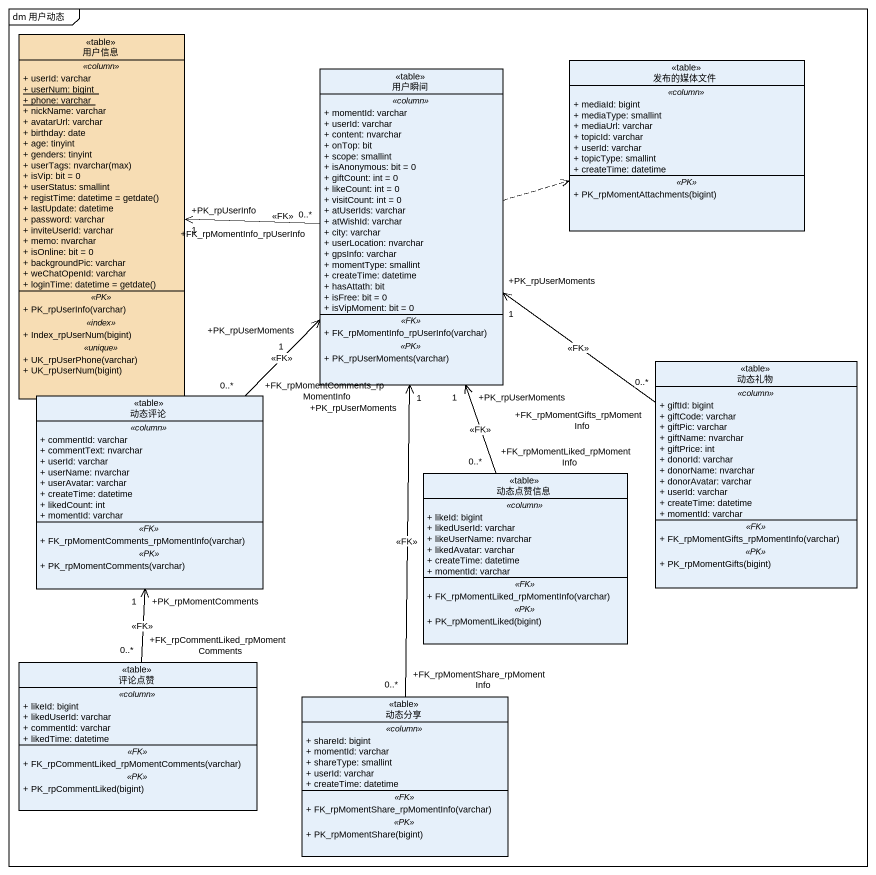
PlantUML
@startuml
mainframe dm 用户动态
hide circle
hide empty members
skinparam classAttributeIconSize 0
class 用户信息 <<table>> #F7DDB4 {
  .. <<column>> ..
  + userId: varchar
  {static} + userNum: bigint
  {static} + phone: varchar
  + nickName: varchar
  + avatarUrl: varchar
  + birthday: date
  + age: tinyint
  + genders: tinyint
  {field} + userTags: nvarchar(max)
  + isVip: bit = 0
  + userStatus: smallint
  {field} + registTime: datetime = getdate()
  + lastUpdate: datetime
  + password: varchar
  + inviteUserId: varchar
  + memo: nvarchar
  + isOnline: bit = 0
  + backgroundPic: varchar
  + weChatOpenId: varchar
  {field} + loginTime: datetime = getdate()
  .. <<PK>> ..
  + PK_rpUserInfo(varchar)
  .. <<index>> ..
  + Index_rpUserNum(bigint)
  .. <<unique>> ..
  + UK_rpUserPhone(varchar)
  + UK_rpUserNum(bigint)
}
class 用户瞬间 <<table>> {
  .. <<column>> ..
  + momentId: varchar
  + userId: varchar
  + content: nvarchar
  + onTop: bit
  + scope: smallint
  + isAnonymous: bit = 0
  + giftCount: int = 0
  + likeCount: int = 0
  + visitCount: int = 0
  + atUserIds: varchar
  + atWishId: varchar
  + city: varchar
  + userLocation: nvarchar
  + gpsInfo: varchar
  + momentType: smallint
  + createTime: datetime
  + hasAttath: bit
  + isFree: bit = 0
  + isVipMoment: bit = 0
  .. <<FK>> ..
  + FK_rpMomentInfo_rpUserInfo(varchar)
  .. <<PK>> ..
  + PK_rpUserMoments(varchar)
}
class 发布的媒体文件 <<table>> {
  .. <<column>> ..
  + mediaId: bigint
  + mediaType: smallint
  + mediaUrl: varchar
  + topicId: varchar
  + userId: varchar
  + topicType: smallint
  + createTime: datetime
  .. <<PK>> ..
  + PK_rpMomentAttachments(bigint)
}
class 动态礼物 <<table>> {
  .. <<column>> ..
  + giftId: bigint
  + giftCode: varchar
  + giftPic: varchar
  + giftName: nvarchar
  + giftPrice: int
  + donorId: varchar
  + donorName: nvarchar
  + donorAvatar: varchar
  + userId: varchar
  + createTime: datetime
  + momentId: varchar
  .. <<FK>> ..
  + FK_rpMomentGifts_rpMomentInfo(varchar)
  .. <<PK>> ..
  + PK_rpMomentGifts(bigint)
}
class 动态评论 <<table>> {
  .. <<column>> ..
  + commentId: varchar
  + commentText: nvarchar
  + userId: varchar
  + userName: nvarchar
  + userAvatar: varchar
  + createTime: datetime
  + likedCount: int
  + momentId: varchar
  .. <<FK>> ..
  + FK_rpMomentComments_rpMomentInfo(varchar)
  .. <<PK>> ..
  + PK_rpMomentComments(varchar)
}
class 动态点赞信息 <<table>> {
  .. <<column>> ..
  + likeId: bigint
  + likedUserId: varchar
  + likeUserName: nvarchar
  + likedAvatar: varchar
  + createTime: datetime
  + momentId: varchar
  .. <<FK>> ..
  + FK_rpMomentLiked_rpMomentInfo(varchar)
  .. <<PK>> ..
  + PK_rpMomentLiked(bigint)
}
class 评论点赞 <<table>> {
  .. <<column>> ..
  + likeId: bigint
  + likedUserId: varchar
  + commentId: varchar
  + likedTime: datetime
  .. <<FK>> ..
  + FK_rpCommentLiked_rpMomentComments(varchar)
  .. <<PK>> ..
  + PK_rpCommentLiked(bigint)
}
class 动态分享 <<table>> {
  .. <<column>> ..
  + shareId: bigint
  + momentId: varchar
  + shareType: smallint
  + userId: varchar
  + createTime: datetime
  .. <<FK>> ..
  + FK_rpMomentShare_rpMomentInfo(varchar)
  .. <<PK>> ..
  + PK_rpMomentShare(bigint)
}
用户瞬间 "+FK_rpMomentInfo_rpUserInfo\n0..*" -left-> "+PK_rpUserInfo\n1" 用户信息 : <<FK>>
用户瞬间 .right.> 发布的媒体文件
动态礼物 "+FK_rpMomentGifts_rpMomentInfo\n0..*" -up-> "+PK_rpUserMoments\n1" 用户瞬间 : <<FK>>
动态评论 "+FK_rpMomentComments_rpMomentInfo\n0..*" -up-> "+PK_rpUserMoments\n1" 用户瞬间 : <<FK>>
动态点赞信息 "+FK_rpMomentLiked_rpMomentInfo\n0..*" -up-> "+PK_rpUserMoments\n1" 用户瞬间 : <<FK>>
评论点赞 "+FK_rpCommentLiked_rpMomentComments\n0..*" -up-> "+PK_rpMomentComments\n1" 动态评论 : <<FK>>
动态分享 "+FK_rpMomentShare_rpMomentInfo\n0..*" -up-> "+PK_rpUserMoments\n1" 用户瞬间 : <<FK>>
@enduml
